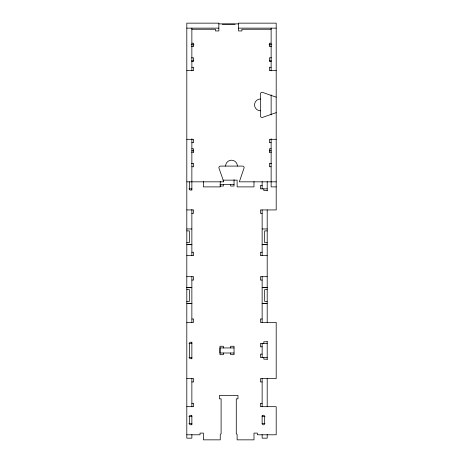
<?xml version="1.0" encoding="UTF-8"?>
<svg xmlns="http://www.w3.org/2000/svg" width="463" height="463" viewBox="0 0 463 463"><rect width="100%" height="100%" fill="white"/><g stroke="black" fill="none" stroke-linecap="round" stroke-linejoin="round"><path stroke-width="0.69" d="M218.854 23.879L238.526 23.879M186.809 28.133L218.854 28.133M238.526 28.133L276.191 28.133M191.867 29.256L215.48 29.256L215.48 30.946L218.854 30.946L218.854 23.15L186.809 23.15L186.809 438.166L191.867 438.166L191.867 434.549M271.133 29.256L241.9 29.256L241.9 30.946L238.526 30.946L238.526 23.15L276.191 23.15L276.191 209.936L260.449 209.936L260.449 213.31L262.139 213.31M191.867 43.209L193.557 43.209L193.557 46.578L191.532 46.578M271.133 43.209L269.443 43.209L269.443 46.578L271.468 46.578M191.109 44.784L193.98 44.784M269.044 44.784L271.903 44.784M191.532 57.823L193.557 57.823L193.557 61.197L191.867 61.197M271.468 57.823L269.443 57.823L269.443 61.197L271.133 61.197M191.532 60.948L193.557 60.948M269.443 60.948L271.468 60.948M191.867 67.274L193.557 67.274L193.557 70.648L186.809 70.648M271.133 67.274L269.443 67.274L269.443 70.648L276.191 70.648M186.809 139.317L193.557 139.317L193.557 142.691L191.867 142.691M276.191 139.317L269.443 139.317L269.443 142.691L271.133 142.691M191.867 148.768L193.557 148.768L193.557 152.373M271.133 148.768L269.443 148.768L269.443 152.373M191.867 150.353L193.557 150.353M269.443 150.353L271.133 150.353M191.532 152.142L193.557 152.142M269.443 152.142L271.468 152.142M191.532 163.381L193.557 163.381L193.557 166.755L191.867 166.755M271.468 163.381L269.443 163.381L269.443 166.755L271.133 166.755M223.068 180.142L237.12 180.142L237.12 186.89L253.984 186.89L253.984 181.496M186.809 181.832L223.67 181.832A1.684 1.684 0 0 0 223.6 181.351L218.854 167.78A1.684 1.684 0 0 1 220.538 166.09L242.462 166.09A1.684 1.684 0 0 1 244.146 167.78L239.325 181.832L276.191 181.832M219.977 184.361L234.029 184.361M262.139 185.484L260.449 185.484L260.449 188.858L267.197 188.858M219.989 186.045L223.363 186.045L223.363 184.361M276.191 186.89L271.133 186.89L271.133 138.784M188.979 188.858L191.867 188.858A1.267 1.267 0 0 1 190.606 190.125A1.267 1.267 0 0 1 189.338 188.858L189.338 181.832M267.197 190.542L263.823 190.542L263.823 188.858M186.809 209.936L193.557 209.936L193.557 213.31L191.867 213.31M186.809 228.965L191.867 228.965M262.139 228.965L267.197 228.965M186.809 230.892L189.338 230.892L189.338 242.693L186.809 242.693M267.197 230.892L264.668 230.892L264.668 242.693L267.197 242.693M186.809 244.62L191.867 244.62M262.139 244.62L267.197 244.62M187.654 244.69L191.867 244.69M262.139 244.69L266.352 244.69M191.867 252.237L193.557 252.237L193.557 255.611L186.809 255.611M262.139 252.237L260.449 252.237L260.449 255.611L267.197 255.611M186.809 276.689L193.557 276.689L193.557 280.063L191.867 280.063M267.197 276.689L260.449 276.689L260.449 280.063L262.139 280.063M186.809 287.61L191.028 287.61M262.978 287.61L267.197 287.61M186.809 287.679L191.867 287.679M262.139 287.679L267.197 287.679M186.809 289.606L189.338 289.606L189.338 301.413L186.809 301.413M267.197 289.606L264.668 289.606L264.668 301.413L267.197 301.413M186.809 303.334L191.867 303.334M262.139 303.334L267.197 303.334M187.654 303.41L191.867 303.41M262.139 303.41L266.352 303.41M191.867 318.99L193.557 318.99L193.557 322.364L186.809 322.364M262.139 318.99L260.449 318.99L260.449 322.364L276.191 322.364L276.191 378.578L260.449 378.578L260.449 381.952L262.139 381.952M267.197 341.758L263.823 341.758L263.823 343.442M188.979 343.442L191.867 343.442A1.267 1.267 0 0 0 190.606 342.18A1.267 1.267 0 0 0 189.338 343.442L189.338 357.5A1.267 1.267 0 0 0 190.606 358.761A1.267 1.267 0 0 0 191.867 357.5L188.979 357.5M267.197 343.442L260.449 343.442L260.449 346.816L262.139 346.816M234.029 347.939L219.977 347.939L219.977 353.003L234.029 353.003M262.139 354.126L260.449 354.126L260.449 357.5L267.197 357.5M267.197 359.184L263.823 359.184L263.823 357.5M186.809 378.578L193.557 378.578L193.557 381.952L191.867 381.952M191.867 403.314L193.557 403.314L193.557 406.682L186.809 406.682M262.139 403.314L260.449 403.314L260.449 406.682L276.191 406.682L276.191 434.792L257.359 434.792L257.359 433.102L253.984 433.102L253.984 439.85L237.12 439.85L237.12 434.792A0.845 0.845 0 0 0 236.28 433.947L236.28 398.817L237.965 398.817L237.965 395.443L219.416 395.443L219.416 398.817L221.1 398.817L221.1 433.947A0.845 0.845 0 0 0 220.255 434.792L220.255 439.85L203.396 439.85L203.396 433.102L200.022 433.102L200.022 434.792L186.809 434.792M188.916 416.521L191.867 416.521A1.267 1.267 0 0 0 190.606 415.259A1.267 1.267 0 0 0 189.338 416.521L189.338 423.547A1.267 1.267 0 0 0 190.606 424.814A1.267 1.267 0 0 0 191.867 423.547L188.916 423.547M265.085 416.521L262.139 416.521A1.267 1.267 0 0 1 263.401 415.259A1.267 1.267 0 0 1 264.668 416.521L264.668 423.547A1.267 1.267 0 0 1 263.401 424.814A1.267 1.267 0 0 1 262.133 423.547L262.139 415.676M262.139 423.547L264.946 423.547M271.133 28.133L271.133 70.827M271.133 94.903L271.133 114.928M267.197 181.484L267.197 190.883M267.197 209.936L267.197 322.364M267.197 341.422L267.197 359.519M267.197 378.578L267.197 406.682M267.197 434.549L267.197 438.166L262.139 438.166L262.139 434.549M262.139 181.496L262.139 188.858M262.139 209.936L262.139 255.611M262.139 276.689L262.139 322.364M262.139 343.442L262.139 357.5M262.139 378.578L262.139 406.682M235.152 24.273L222.223 24.273M234.041 179.725L234.041 186.045L230.667 186.045L230.667 184.361M230.667 347.939L230.667 346.255L234.041 346.255L234.041 354.687L230.667 354.687L230.667 353.003M223.363 347.939L223.363 346.255L219.989 346.255L219.989 354.687L223.363 354.687L223.363 353.003M220.255 181.496L220.255 186.89L203.396 186.89L203.396 181.496M191.867 28.133L191.867 70.827M191.867 138.784L191.867 190.206M191.867 209.479L191.867 255.611M191.867 276.689L191.867 322.364M191.867 342.093L191.867 358.848M191.867 378.578L191.867 406.682M191.867 415.676L191.867 424.895M260.449 110.802A5.903 5.903 0 0 1 254.546 104.898A5.903 5.903 0 0 1 260.449 98.995M276.191 112.729A1.684 1.684 0 0 0 275.705 112.798L262.139 117.55A1.684 1.684 0 0 1 260.449 115.86L260.449 93.937A1.684 1.684 0 0 1 262.139 92.253L275.705 97.004A1.69 1.69 0 0 0 276.191 97.074M225.597 166.09A5.903 5.903 0 0 1 231.5 160.186A5.903 5.903 0 0 1 237.403 166.09"/></g></svg>
